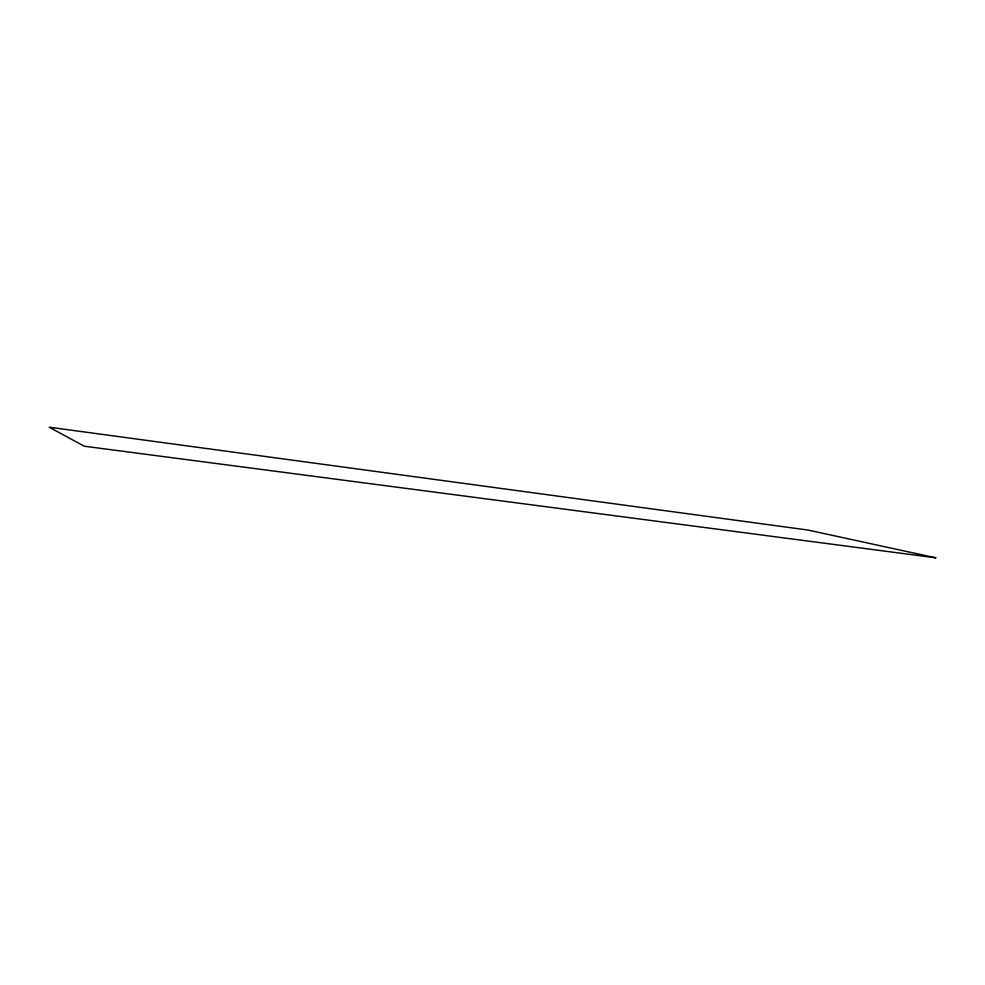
<?xml version="1.0" encoding="UTF-8"?>
<svg xmlns="http://www.w3.org/2000/svg" width="985" height="985" viewBox="0 0 985 985"><rect width="100%" height="100%" fill="white"/><g stroke="black" fill="none" stroke-linecap="round" stroke-linejoin="round"><path stroke-width="1.48" d="M935.75 557.806L84.218 446.205L49.25 427.194L807.897 530.041L935.75 557.806"/></g></svg>
